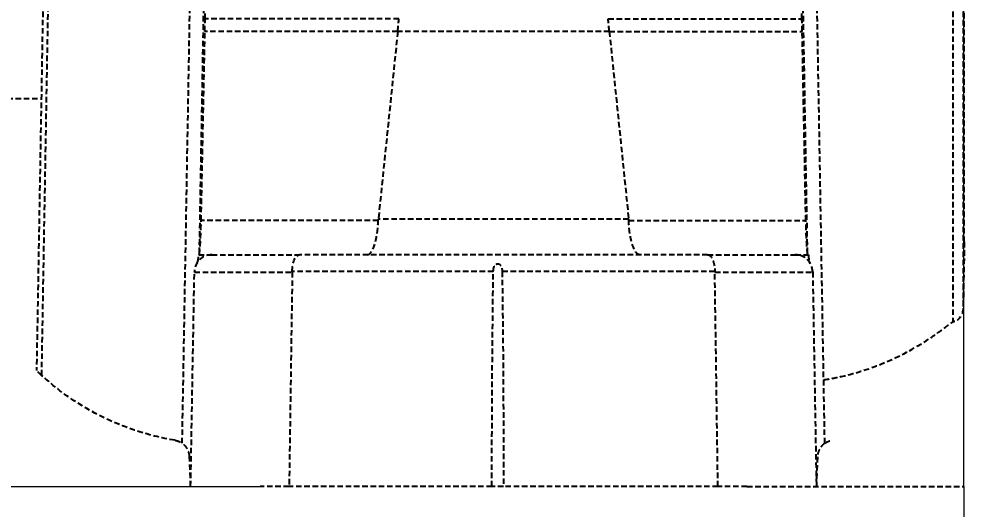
# Model space of a CAD drawing. Header units: millimetres. Extents: x 14484 to 44106, y -7531 to -758.
# Drawn here: x 19599.1 to 19762.4, y -1992.5 to -1907.8 of the extents above; entities that cross this region are included whole.
import ezdxf

# ---------------------------------------------------------------- set-up
doc = ezdxf.new("R2010")
doc.units = ezdxf.units.MM
doc.header["$LTSCALE"] = 15
doc.linetypes.add('HIDDEN', pattern=[9.525, 6.35, -3.175])
doc.layers.add('IA-DIBUJO', color=3, linetype='Continuous', lineweight=30)
doc.layers.add('IA-TRAZ', color=8, linetype='Continuous', lineweight=5)
doc.layers.add('IA-DIM', color=7, linetype='Continuous')
doc.layers.add('IA-SEGM', color=1, linetype='HIDDEN')
doc.styles.add('ING-AMB', font='romans.shx', dxfattribs={"width": 0.75, "oblique": 15})
doc.dimstyles.new('ING-AMB 15', dxfattribs={"dimscale": 15, "dimtxt": 3, "dimasz": 2.5, "dimexe": 1, "dimexo": 1, "dimgap": 1, "dimtad": 1, "dimdec": 0, "dimzin": 0, "dimdsep": 46, "dimtxsty": 'ING-AMB', "dimcen": 0.1, "dimclrd": 7, "dimclre": 7, "dimclrt": 2, "dimadec": 0, "dimazin": 0, "dimtfac": 1, "dimtdec": 0, "dimtmove": 0, "dimatfit": 0, "dimfxl": 1.25, "dimtolj": 1, "dimtzin": 0, "dimarcsym": 1})

# ---------------------------------------------------------------- blocks, each defined once
blk = doc.blocks.new('*D27')
at = {"layer": 'Defpoints', "color": 0, "transparency": 16777216}
for p in [(19085.1, -938.01), (19085.1, -1467.77), (20972.86, -2155.19)]:
    blk.add_point(p, dxfattribs=at)
at = {"layer": 'IA-DIM', "color": 7, "lineweight": -2, "transparency": 16777216}
for p, q in [((19085.1, -1452.77), (19085.1, -923.01)), ((20972.86, -2140.19), (20972.86, -923.01)), ((20935.36, -938.01), (19122.6, -938.01))]:
    blk.add_line(p, q, dxfattribs=at)
at = {"layer": 'IA-DIM', "color": 7, "transparency": 16777216}
for points in [[(19122.6, -931.76), (19122.6, -944.26), (19085.1, -938.01)], [(20935.36, -931.76), (20935.36, -944.26), (20972.86, -938.01)]]:
    blk.add_solid(points, dxfattribs=at)
at = {"layer": 'IA-DIM', "color": 2, "transparency": 16777216, "insert": (20028.98, -900.51), "char_height": 45, "attachment_point": 5, "style": 'ING-AMB'}
blk.add_mtext('\\A1;1888', dxfattribs=at)

msp = doc.modelspace()

# ---------------------------------------------------------------- linework, layer by layer
at = {"layer": 'IA-DIBUJO', "lineweight": 0}
msp.add_line((19762.14, -1988.56), (19762.14, -1733.22), dxfattribs=at)
at = {"layer": 'IA-SEGM', "color": 1, "ltscale": 0.01, "extrusion": (0, 1, 0)}
for p, q in [((19603.01, -1969.41), (19604.64, -1876.56)), ((19627.26, -1981.11), (19629.1, -1876.56)), ((19630.24, -1948.27), (19631.5, -1876.56)), ((19735.18, -1948.27), (19733.92, -1876.56)), ((19738.16, -1981.11), (19736.33, -1876.56)), ((19631.2, -1907.83), (19631.58, -1884.15)), ((19734.22, -1907.83), (19733.84, -1884.15)), ((19664.65, -1907.83), (19631.2, -1907.83)), ((19700.78, -1907.83), (19734.22, -1907.83)), ((19630.52, -1942.66), (19631.17, -1910)), ((19664.46, -1910), (19631.17, -1910)), ((19664.45, -1910), (19661.11, -1942.41)), ((19700.97, -1910), (19664.45, -1910)), ((19700.97, -1910), (19704.31, -1942.41)), ((19700.97, -1910), (19734.26, -1910)), ((19734.9, -1942.66), (19734.26, -1910)), ((19335.6, -1921.56), (19602.93, -1921.56)), ((19661.1, -1942.66), (19630.52, -1942.66)), ((19704.31, -1942.41), (19661.11, -1942.41)), ((19704.33, -1942.66), (19734.9, -1942.66)), ((19632.36, -1948.56), (19647.49, -1948.56)), ((19717.94, -1948.56), (19647.49, -1948.56)), ((19717.94, -1948.56), (19733.07, -1948.56)), ((19628.71, -1988.56), (19629.36, -1951.56)), ((19629.36, -1951.56), (19629.36, -1951.51)), ((19629.36, -1951.56), (19646.25, -1951.56)), ((19646.25, -1951.56), (19645.71, -1988.56)), ((19680.95, -1951.46), (19646.25, -1951.46)), ((19719.18, -1951.46), (19682.47, -1951.46)), ((19719.71, -1988.56), (19719.18, -1951.56)), ((19719.18, -1951.56), (19736.07, -1951.56)), ((19736.07, -1951.51), (19736.07, -1951.56)), ((19736.07, -1951.56), (19736.71, -1988.56)), ((19628.71, -1988.56), (19628.53, -1983.46)), ((19736.89, -1983.46), (19736.71, -1988.56)), ((19645.71, -1988.56), (19640.71, -1988.56)), ((19680.71, -1988.56), (19645.71, -1988.56)), ((19682.71, -1988.56), (19680.71, -1988.56)), ((19719.71, -1988.56), (19682.71, -1988.56)), ((19724.71, -1988.56), (19719.71, -1988.56)), ((19724.71, -1988.56), (19762.14, -1988.56))]:
    msp.add_line(p, q, dxfattribs=at)
at = {"layer": 'IA-SEGM', "color": 1, "ltscale": 0.01, "extrusion": (0, -1, 0)}
for p, q in [((19760.24, -1876.56), (19760.24, -1960.13)), ((19762.04, -1876.56), (19762.04, -1957.85)), ((19762.24, -1946.34), (19762.24, -1876.56)), ((19762.24, -1946.34), (19762.04, -1957.85))]:
    msp.add_line(p, q, dxfattribs=at)
at = {"layer": 'IA-SEGM', "linetype": 'Continuous', "lineweight": 0, "extrusion": (0, 1, 0)}
msp.add_line((19297.82, -1988.56), (19640.71, -1988.56), dxfattribs=at)
at = {"layer": 'IA-SEGM', "color": 1, "ltscale": 0.01}
for centre, start, end in [((19632.36, -1951.56), 90, 179), ((19733.07, -1951.56), 1, 90)]:
    msp.add_arc(centre, 3, start, end, dxfattribs=at)
at = {"layer": 'IA-SEGM', "color": 1, "ltscale": 0.01, "extrusion": (0, 0, -1)}
msp.add_arc((-19759.03, -1957.62), 3.02, 184.4163, 238.9871, dxfattribs=at)
at = {"layer": 'IA-SEGM', "color": 1, "ltscale": 0.01}
for centre, major_axis, ratio, start_param, end_param in [((19630.18, -1906.09), (-0.33, -25), 0.0419, 1.414267, 1.501533), ((19658.9, -1906.96), (-41.97, 6.8), 0.573257, -2.98821, -2.987997), ((19630.25, -1941.56), (-0.09, -7), 0.0419, 0.00055, 1.414267), ((19659.17, -1941.56), (0, -7), 0.278265, 0, 1.413717), ((19692.53, -1941.56), (-11.75, 1.9), 0.573257, -3.023117, -2.98821)]:
    msp.add_ellipse(centre, major_axis=major_axis, ratio=ratio, start_param=start_param, end_param=end_param, dxfattribs=at)
at = {"layer": 'IA-SEGM', "color": 1, "ltscale": 0.01, "extrusion": (0, 0, -1)}
for centre, major_axis, ratio, start_param, end_param in [((19735.24, -1906.09), (-0.33, 25), 0.0419, -1.727326, -1.64006), ((19706.52, -1906.96), (-41.97, -6.8), 0.573257, 0.153382, 0.153596), ((19672.89, -1941.56), (-11.75, -1.9), 0.573257, 0.118476, 0.153382), ((19706.25, -1941.56), (0, 7), 0.278265, -3.141593, -1.727876), ((19735.18, -1941.56), (-0.09, 7), 0.0419, -3.141043, -1.727326), ((19647.49, -1951.56), (0, -3), 0.414214, -4.677482, -3.141593), ((19717.94, -1951.56), (0, 3), 0.414214, 0, 1.53589), ((19650.49, -1951.56), (-4.24, 0.15), 0.706247, -0.049285, -0.014379), ((19681.71, -1988.56), (0, 57.26), 0.017463, -1.570796, -0.865892), ((19681.71, -1988.56), (0, 57.26), 0.017463, 0.865892, 1.570796), ((19714.93, -1951.56), (-4.24, -0.15), 0.706247, -3.127214, -3.092307)]:
    msp.add_ellipse(centre, major_axis=major_axis, ratio=ratio, start_param=start_param, end_param=end_param, dxfattribs=at)
at = {"layer": 'IA-SEGM', "color": 1, "ltscale": 0.01}
for points in [[(19603.72, -1876.56), (19603.18, -1907.23), (19602.65, -1937.89), (19602.11, -1968.56)], [(19664.46, -1910), (19664.53, -1909.28), (19664.59, -1908.56), (19664.65, -1907.83)], [(19700.97, -1910), (19700.9, -1909.28), (19700.83, -1908.56), (19700.78, -1907.83)], [(19630.11, -1948.56), (19630.71, -1948.56), (19631.58, -1948.56), (19632.36, -1948.56)], [(19733.07, -1948.56), (19733.84, -1948.56), (19734.71, -1948.56), (19735.32, -1948.56)]]:
    msp.add_open_spline(points, degree=3, dxfattribs=at)
for points, knots in [([(19629.91, -1949.84), (19629.93, -1949.8), (19629.96, -1949.72), (19630.02, -1949.4), (19630.05, -1949.13), (19630.09, -1948.74), (19630.1, -1948.65), (19630.11, -1948.56)], [1.5813566, 1.5813566, 1.5813566, 1.5813566, 1.7714323, 1.7714323, 2.0141656, 2.0141656, 2.0756238, 2.0756238, 2.0756238, 2.0756238]), ([(19735.32, -1948.56), (19735.33, -1948.65), (19735.34, -1948.74), (19735.37, -1949.13), (19735.41, -1949.4), (19735.47, -1949.72), (19735.5, -1949.8), (19735.52, -1949.84)], [1.8259246, 1.8259246, 1.8259246, 1.8259246, 1.8873828, 1.8873828, 2.1301161, 2.1301161, 2.3201918, 2.3201918, 2.3201918, 2.3201918]), ([(19680.95, -1951.46), (19680.96, -1951.2), (19680.99, -1950.91), (19681.11, -1950.57), (19681.17, -1950.45), (19681.29, -1950.29), (19681.36, -1950.22), (19681.48, -1950.15), (19681.53, -1950.13), (19681.62, -1950.11), (19681.67, -1950.1), (19681.71, -1950.1), (19681.76, -1950.1), (19681.81, -1950.11), (19681.9, -1950.13), (19681.94, -1950.15), (19682.07, -1950.22), (19682.14, -1950.29), (19682.26, -1950.45), (19682.32, -1950.57), (19682.44, -1950.91), (19682.47, -1951.2), (19682.47, -1951.46)], [0.5234821, 0.5234821, 0.5234821, 0.5234821, 0.5987984, 0.5987984, 0.635003, 0.635003, 0.6630373, 0.6630373, 0.6770544, 0.6770544, 0.6910716, 0.6910716, 0.6910716, 0.7050887, 0.7050887, 0.7191058, 0.7191058, 0.7471401, 0.7471401, 0.7833447, 0.7833447, 0.858661, 0.858661, 0.858661, 0.858661]), ([(19757.62, -1962.06), (19757.82, -1961.91), (19758.02, -1961.77), (19758.59, -1961.34), (19758.97, -1961.07), (19759.56, -1960.62), (19759.8, -1960.45), (19760.09, -1960.24), (19760.17, -1960.18), (19760.24, -1960.13)], [-0.5383699, -0.5383699, -0.5383699, -0.5383699, -0.4648336, -0.4648336, -0.3215327, -0.3215327, -0.2115384, -0.2115384, -0.1636577, -0.1636577, -0.1636577, -0.1636577]), ([(19760.24, -1960.13), (19760.24, -1960.13), (19760.24, -1960.13), (19760.36, -1960.1), (19760.45, -1960.07), (19760.53, -1960.05), (19760.55, -1960.04), (19760.58, -1960.04), (19760.58, -1960.04), (19760.59, -1960.05), (19760.59, -1960.05), (19760.59, -1960.05), (19760.59, -1960.05), (19760.59, -1960.05), (19760.59, -1960.05), (19760.59, -1960.05)], [-3.1817973, -3.1817973, -3.1817973, -3.1817973, -3.1807031, -3.1807031, -3.1060432, -3.1060432, -3.0689778, -3.0689778, -3.0457494, -3.0457494, -3.0388762, -3.0388762, -3.0346192, -3.0346192, -3.0335517, -3.0335517, -3.0335517, -3.0335517]), ([(19737.97, -1970.15), (19739.01, -1969.99), (19740.04, -1969.79), (19741.06, -1969.56), (19743.63, -1968.98), (19746.13, -1968.17), (19750.93, -1966.18), (19753.63, -1964.77), (19756.64, -1962.75), (19757.13, -1962.41), (19757.62, -1962.06)], [36.878339, 36.878339, 36.878339, 36.878339, 37.165786, 37.165786, 37.165786, 37.892827, 37.892827, 38.72557, 38.72557, 38.890184, 38.890184, 38.890184, 38.890184]), ([(19603.01, -1969.41), (19602.9, -1969.3), (19602.79, -1969.2), (19602.48, -1968.92), (19602.29, -1968.73), (19602.14, -1968.58), (19602.12, -1968.57), (19602.11, -1968.56)], [-0.288564, -0.288564, -0.288564, -0.288564, -0.2345395, -0.2345395, -0.1172697, -0.1172697, -0.1067794, -0.1067794, -0.1067794, -0.1067794]), ([(19626.03, -1980.6), (19623.63, -1980.2), (19621.28, -1979.61), (19616.27, -1977.92), (19613.66, -1976.75), (19608.84, -1974.02), (19606.62, -1972.47), (19604.07, -1970.35), (19603.53, -1969.88), (19603.01, -1969.41)], [-22.878421, -22.878421, -22.878421, -22.878421, -22.145639, -22.145639, -21.261217, -21.261217, -20.376794, -20.376794, -20.12928, -20.12928, -20.12928, -20.12928]), ([(19626.03, -1980.6), (19626.27, -1980.64), (19626.51, -1980.71), (19626.92, -1980.89), (19627.1, -1980.99), (19627.26, -1981.11)], [-0.4124732, -0.4124732, -0.4124732, -0.4124732, -0.3419075, -0.3419075, -0.2838901, -0.2838901, -0.2838901, -0.2838901]), ([(19738.16, -1981.11), (19738.33, -1980.99), (19738.51, -1980.89), (19738.92, -1980.71), (19739.16, -1980.64), (19739.4, -1980.6)], [-0.6258401, -0.6258401, -0.6258401, -0.6258401, -0.5678227, -0.5678227, -0.497257, -0.497257, -0.497257, -0.497257]), ([(19628.53, -1983.46), (19628.52, -1983.11), (19628.45, -1982.77), (19628.19, -1982.11), (19627.98, -1981.79), (19627.61, -1981.38), (19627.45, -1981.24), (19627.26, -1981.11)], [0.015852, 0.015852, 0.015852, 0.015852, 0.1199333, 0.1199333, 0.2398667, 0.2398667, 0.3135443, 0.3135443, 0.3135443, 0.3135443]), ([(19738.16, -1981.11), (19737.98, -1981.24), (19737.82, -1981.38), (19737.44, -1981.79), (19737.24, -1982.11), (19736.98, -1982.77), (19736.9, -1983.11), (19736.89, -1983.46)], [-1.2502681, -1.2502681, -1.2502681, -1.2502681, -1.1765904, -1.1765904, -1.0566571, -1.0566571, -0.9525758, -0.9525758, -0.9525758, -0.9525758])]:
    msp.add_open_spline(points, degree=3, knots=knots, dxfattribs=at)
at = {"layer": 'IA-TRAZ', "color": 8, "linetype": 'Continuous', "lineweight": 0, "extrusion": (0, 1, 0)}
msp.add_line((19762.14, -1988.56), (19762.14, -2155.19), dxfattribs=at)

# ---------------------------------------------------------------- dimensions: what is measured, and where the dimension line sits
at = {"layer": 'IA-DIM', "color": 2}
dim = msp.add_linear_dim(base=(19085.1, -938.01), p1=(20972.86, -2155.19), p2=(19085.1, -1467.77), dimstyle='ING-AMB 15', override={"dimpost": '\\X', "dimtmove": 1}, dxfattribs=at)
dim.commit()
dim.dimension.update_dxf_attribs({"geometry": '*D27', "text_midpoint": (20028.98, -900.51)})

doc.saveas('drawing.dxf')
